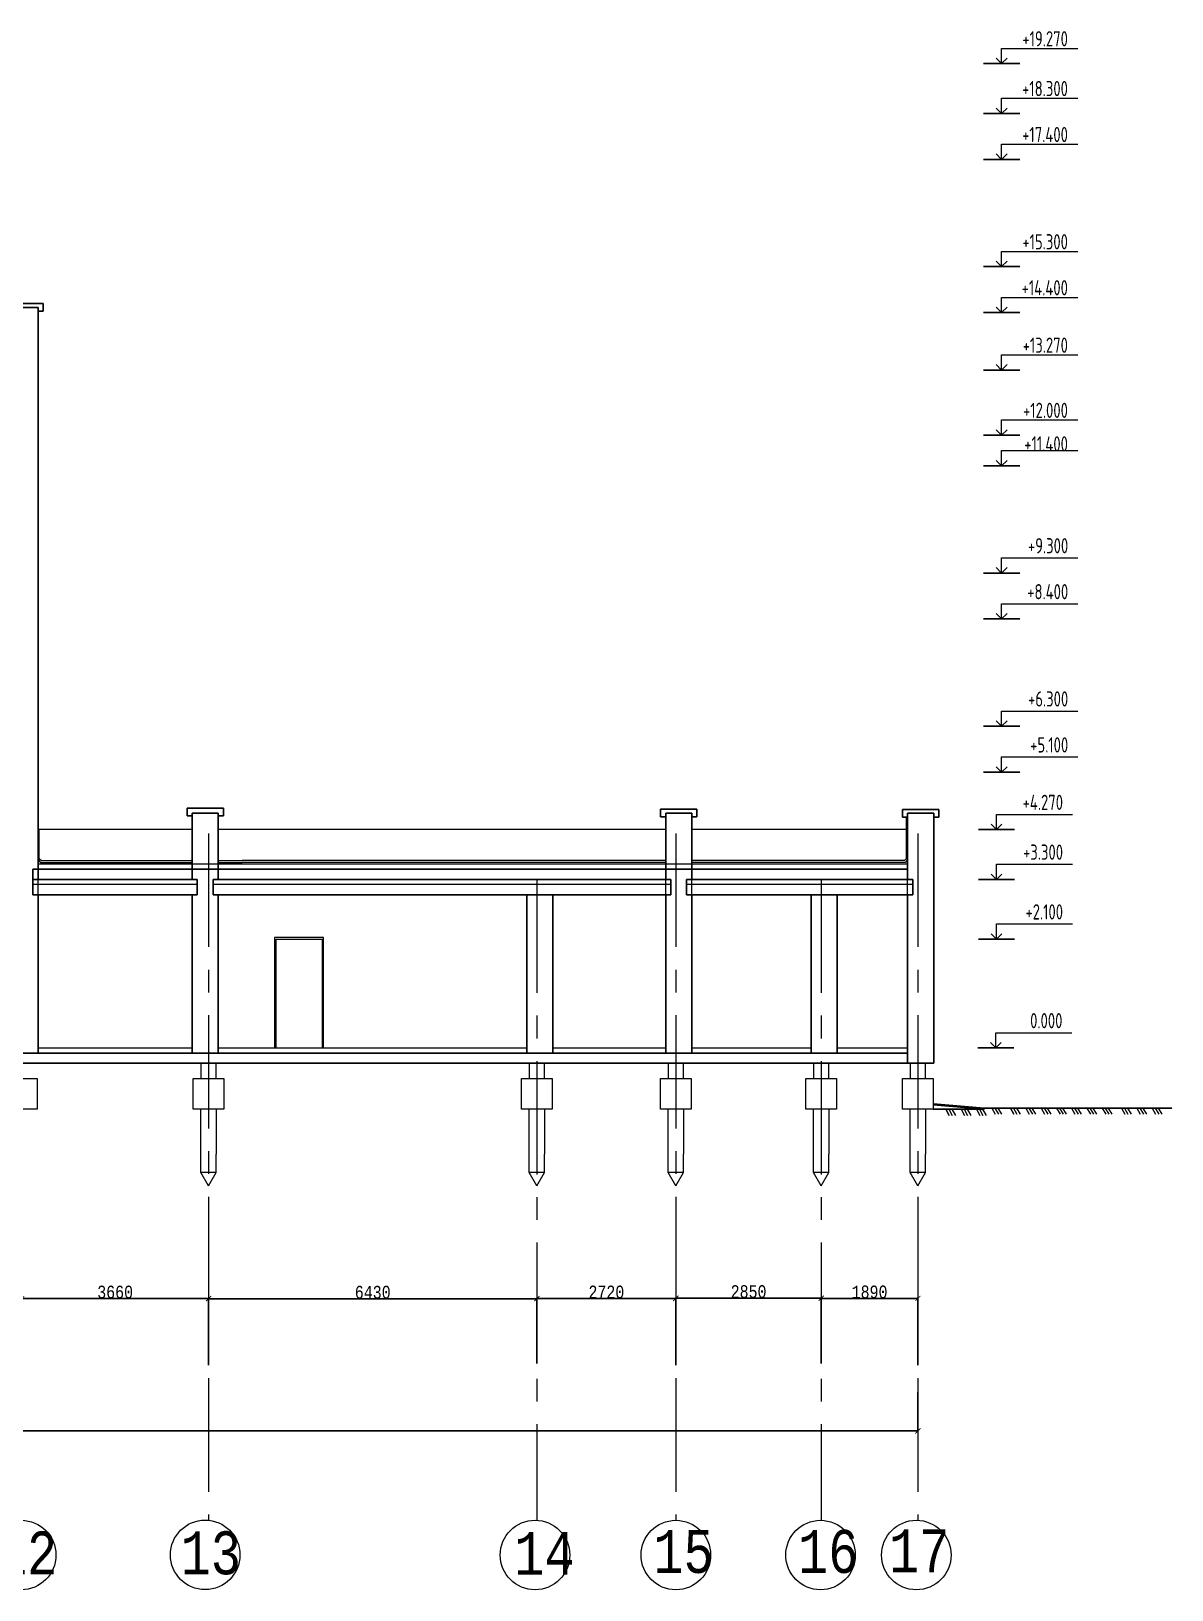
# Model space of a CAD drawing. Header units: millimetres. Extents: x -689206 to 4969298, y -1019800 to 703299.
# Drawn here: x 787414 to 809755, y -983929 to -953409 of the extents above; entities that cross this region are included whole.
import ezdxf

# ---------------------------------------------------------------- set-up
doc = ezdxf.new("R2010")
doc.units = ezdxf.units.MM
doc.linetypes.add('осеваяX2', pattern=[101.6, 63.5, -12.7, 12.7, -12.7])
doc.layers.add('РАЗМЕРЫ', color=7, linetype='Continuous', lineweight=9)
doc.layers.add('стены', color=7, linetype='Continuous', lineweight=20)
for name, color, linetype in [('разрез1-1', 7, 'Continuous'), ('разрез2-2', 7, 'Continuous'), ('сетка', 104, 'Continuous')]:
    doc.layers.add(name, color=color, linetype=linetype)
doc.styles.add('Аннотативный', font='isocteur.ttf', dxfattribs={"width": 0.7, "height": 250})
doc.dimstyles.new('Аннотативный', dxfattribs={"dimscale": 0, "dimtxt": 250, "dimasz": 100, "dimexe": 1.25, "dimexo": 0.625, "dimtad": 1, "dimdec": 0, "dimtxsty": 'Аннотативный', "dimblk": 'ARCHTICK', "dimcen": 2.5, "dimadec": 0, "dimazin": 0, "dimtfac": 1, "dimtdec": 0, "dimtmove": 0, "dimatfit": 3, "dimfxl": 1, "dimarcsym": 0})

# ---------------------------------------------------------------- blocks, each defined once
blk = doc.blocks.new('_ArchTick')
at = {"color": 0, "linetype": 'ByBlock', "const_width": 0.15}
blk.add_lwpolyline([(-0.5, -0.5), (0.5, 0.5)], dxfattribs=at)
blk = doc.blocks.new('*D4475')
at = {"layer": 'Defpoints', "color": 0, "lineweight": 5, "ltscale": 35, "transparency": 16777216}
for p in [(787229, -978226), (790889, -978226), (790889, -979533)]:
    blk.add_point(p, dxfattribs=at)
at = {"layer": 'РАЗМЕРЫ', "color": 0, "lineweight": -2, "ltscale": 35, "transparency": 16777216}
for p, q in [((787229, -978225), (787229, -978224)), ((787229, -978226), (790889, -978226)), ((790889, -979532), (790889, -978224))]:
    blk.add_line(p, q, dxfattribs=at)
at = {"layer": 'РАЗМЕРЫ', "color": 0, "lineweight": -2, "ltscale": 35, "transparency": 16777216, "xscale": 100, "yscale": 100, "zscale": 100, "rotation": 180}
blk.add_blockref('_ArchTick', (787229, -978226), dxfattribs=at)
at = {"layer": 'РАЗМЕРЫ', "color": 0, "lineweight": -2, "ltscale": 35, "transparency": 16777216, "xscale": 100, "yscale": 100, "zscale": 100}
blk.add_blockref('_ArchTick', (790889, -978226), dxfattribs=at)
at = {"layer": 'РАЗМЕРЫ', "color": 0, "lineweight": 5, "ltscale": 35, "transparency": 16777216, "insert": (789059, -978100), "char_height": 250, "attachment_point": 5, "style": 'Аннотативный'}
blk.add_mtext('3660', dxfattribs=at)
blk = doc.blocks.new('*D4476')
at = {"layer": 'Defpoints', "color": 0, "lineweight": 5, "ltscale": 35, "transparency": 16777216}
for p in [(790889, -978224), (797319, -978230), (797319, -979500)]:
    blk.add_point(p, dxfattribs=at)
at = {"layer": 'РАЗМЕРЫ', "color": 0, "lineweight": -2, "ltscale": 35, "transparency": 16777216}
for p, q in [((790889, -978225), (790889, -978231)), ((790889, -978230), (797319, -978230)), ((797319, -979499), (797319, -978229))]:
    blk.add_line(p, q, dxfattribs=at)
at = {"layer": 'РАЗМЕРЫ', "color": 0, "lineweight": -2, "ltscale": 35, "transparency": 16777216, "xscale": 100, "yscale": 100, "zscale": 100, "rotation": 180}
blk.add_blockref('_ArchTick', (790889, -978230), dxfattribs=at)
at = {"layer": 'РАЗМЕРЫ', "color": 0, "lineweight": -2, "ltscale": 35, "transparency": 16777216, "xscale": 100, "yscale": 100, "zscale": 100}
blk.add_blockref('_ArchTick', (797319, -978230), dxfattribs=at)
at = {"layer": 'РАЗМЕРЫ', "color": 0, "lineweight": 5, "ltscale": 35, "transparency": 16777216, "insert": (794104, -978104), "char_height": 250, "attachment_point": 5, "style": 'Аннотативный'}
blk.add_mtext('6430', dxfattribs=at)
blk = doc.blocks.new('*D4477')
at = {"layer": 'Defpoints', "color": 0, "lineweight": 5, "ltscale": 35, "transparency": 16777216}
for p in [(797319, -978224), (800041, -978224), (800041, -979532)]:
    blk.add_point(p, dxfattribs=at)
at = {"layer": 'РАЗМЕРЫ', "color": 0, "lineweight": -2, "ltscale": 35, "transparency": 16777216}
for p, q in [((797319, -978224), (800041, -978224)), ((797319, -978225), (797319, -978226)), ((800041, -979531), (800041, -978223))]:
    blk.add_line(p, q, dxfattribs=at)
at = {"layer": 'РАЗМЕРЫ', "color": 0, "lineweight": -2, "ltscale": 35, "transparency": 16777216, "xscale": 100, "yscale": 100, "zscale": 100, "rotation": 180}
blk.add_blockref('_ArchTick', (797319, -978224), dxfattribs=at)
at = {"layer": 'РАЗМЕРЫ', "color": 0, "lineweight": -2, "ltscale": 35, "transparency": 16777216, "xscale": 100, "yscale": 100, "zscale": 100}
blk.add_blockref('_ArchTick', (800041, -978224), dxfattribs=at)
at = {"layer": 'РАЗМЕРЫ', "color": 0, "lineweight": 5, "ltscale": 35, "transparency": 16777216, "insert": (798680, -978099), "char_height": 250, "attachment_point": 5, "style": 'Аннотативный'}
blk.add_mtext('2720', dxfattribs=at)
blk = doc.blocks.new('*D4478')
at = {"layer": 'Defpoints', "color": 0, "lineweight": 5, "ltscale": 35, "transparency": 16777216}
for p in [(800041, -978224), (802889, -978217), (802889, -979500)]:
    blk.add_point(p, dxfattribs=at)
at = {"layer": 'РАЗМЕРЫ', "color": 0, "lineweight": -2, "ltscale": 35, "transparency": 16777216}
for p, q in [((800041, -978224), (800041, -978216)), ((800041, -978217), (802889, -978217)), ((802889, -979499), (802889, -978216))]:
    blk.add_line(p, q, dxfattribs=at)
at = {"layer": 'РАЗМЕРЫ', "color": 0, "lineweight": -2, "ltscale": 35, "transparency": 16777216, "xscale": 100, "yscale": 100, "zscale": 100, "rotation": 180}
blk.add_blockref('_ArchTick', (800041, -978217), dxfattribs=at)
at = {"layer": 'РАЗМЕРЫ', "color": 0, "lineweight": -2, "ltscale": 35, "transparency": 16777216, "xscale": 100, "yscale": 100, "zscale": 100}
blk.add_blockref('_ArchTick', (802889, -978217), dxfattribs=at)
at = {"layer": 'РАЗМЕРЫ', "color": 0, "lineweight": 5, "ltscale": 35, "transparency": 16777216, "insert": (801465, -978091), "char_height": 250, "attachment_point": 5, "style": 'Аннотативный'}
blk.add_mtext('2850', dxfattribs=at)
blk = doc.blocks.new('*D4463')
at = {"layer": 'Defpoints', "color": 0, "lineweight": 5, "ltscale": 35, "transparency": 16777216}
for p in [(802889, -978223), (804781, -978223), (804781, -979530)]:
    blk.add_point(p, dxfattribs=at)
at = {"layer": 'РАЗМЕРЫ', "color": 0, "lineweight": -2, "ltscale": 35, "transparency": 16777216}
for p, q in [((802889, -978223), (802889, -978222)), ((802889, -978223), (804781, -978223)), ((804781, -979530), (804781, -978222))]:
    blk.add_line(p, q, dxfattribs=at)
at = {"layer": 'РАЗМЕРЫ', "color": 0, "lineweight": -2, "ltscale": 35, "transparency": 16777216, "xscale": 100, "yscale": 100, "zscale": 100, "rotation": 180}
blk.add_blockref('_ArchTick', (802889, -978223), dxfattribs=at)
at = {"layer": 'РАЗМЕРЫ', "color": 0, "lineweight": -2, "ltscale": 35, "transparency": 16777216, "xscale": 100, "yscale": 100, "zscale": 100}
blk.add_blockref('_ArchTick', (804781, -978223), dxfattribs=at)
at = {"layer": 'РАЗМЕРЫ', "color": 0, "lineweight": 5, "ltscale": 35, "transparency": 16777216, "insert": (803835, -978098), "char_height": 250, "attachment_point": 5, "style": 'Аннотативный'}
blk.add_mtext('1890', dxfattribs=at)
blk = doc.blocks.new('*D4464')
at = {"layer": 'Defpoints', "color": 0, "lineweight": 5, "ltscale": 35, "transparency": 16777216}
for p in [(752650, -980056), (804781, -980056), (804781, -980818)]:
    blk.add_point(p, dxfattribs=at)
at = {"layer": 'РАЗМЕРЫ', "color": 0, "lineweight": -2, "ltscale": 35, "transparency": 16777216}
for p, q in [((752650, -980057), (752650, -980819)), ((804781, -980057), (804781, -980819)), ((752650, -980818), (804781, -980818))]:
    blk.add_line(p, q, dxfattribs=at)
at = {"layer": 'РАЗМЕРЫ', "color": 0, "lineweight": -2, "ltscale": 35, "transparency": 16777216, "xscale": 100, "yscale": 100, "zscale": 100, "rotation": 180}
blk.add_blockref('_ArchTick', (752650, -980818), dxfattribs=at)
at = {"layer": 'РАЗМЕРЫ', "color": 0, "lineweight": -2, "ltscale": 35, "transparency": 16777216, "xscale": 100, "yscale": 100, "zscale": 100}
blk.add_blockref('_ArchTick', (804781, -980818), dxfattribs=at)
at = {"layer": 'РАЗМЕРЫ', "color": 0, "lineweight": 5, "ltscale": 35, "transparency": 16777216, "insert": (778715, -980692), "char_height": 250, "attachment_point": 5, "style": 'Аннотативный'}
blk.add_mtext('52131', dxfattribs=at)

msp = doc.modelspace()

# ---------------------------------------------------------------- linework, layer by layer
at = {"layer": 'РАЗМЕРЫ', "linetype": 'ByBlock', "lineweight": 30, "ltscale": 35}
for p, q in [((786939.2, -958744), (787549.2, -958744)), ((787549.2, -958744), (787649.2, -958744)), ((787649.2, -958894), (787549.2, -958894)), ((787649.2, -958744), (787649.2, -958894)), ((790468.5, -968700.5), (790468.5, -968625.5)), ((790468.5, -968625.5), (791078.5, -968625.5)), ((790468.5, -968775.5), (790468.5, -968700.5)), ((791078.5, -968625.5), (791178.5, -968625.5)), ((791178.5, -968625.5), (791178.5, -968775.5)), ((799741.4, -968719), (799741.4, -968644)), ((799741.4, -968644), (800351.4, -968644)), ((799741.4, -968794), (799741.4, -968719)), ((800351.4, -968644), (800451.4, -968644)), ((800451.4, -968644), (800451.4, -968794)), ((804480.3, -968722.2), (804480.3, -968647.2)), ((804480.3, -968647.2), (805090.3, -968647.2)), ((805090.3, -968647.2), (805190.3, -968647.2)), ((805190.3, -968647.2), (805190.3, -968797.2)), ((790568.5, -968775.5), (790468.5, -968775.5)), ((791178.5, -968775.5), (791078.5, -968775.5)), ((799841.4, -968794), (799741.4, -968794)), ((800451.4, -968794), (800351.4, -968794)), ((804480.3, -968797.2), (804480.3, -968722.2)), ((804580.3, -968797.2), (804480.3, -968797.2)), ((805190.3, -968797.2), (805090.3, -968797.2))]:
    msp.add_line(p, q, dxfattribs=at)
at = {"layer": 'РАЗМЕРЫ', "lineweight": 30, "ltscale": 35}
for p, q in [((787039.2, -958819), (787549.2, -958819)), ((787039.2, -958819), (787549.2, -958819)), ((787549.2, -958819), (787549.2, -959819)), ((787549.2, -959819), (787549.2, -961019)), ((787549.2, -961019), (787549.2, -970019)), ((790568.6, -969719), (790568.6, -968719)), ((790568.6, -968719), (791078.5, -968719)), ((791078.5, -968719), (791078.5, -969119)), ((799841.4, -969619), (799841.4, -968719)), ((800351.4, -968719), (799841.4, -968719)), ((799841.4, -968719), (799841.4, -969153.3)), ((800351.4, -969719), (800351.4, -968719)), ((804580.3, -969719), (804580.3, -968719)), ((804580.3, -968719), (805090.3, -968719)), ((805090.3, -968719), (805090.3, -969119)), ((790568.6, -969119), (790568.6, -970019)), ((791078.5, -970019), (791078.5, -969119)), ((799841.4, -970019), (799841.4, -969119)), ((800351.4, -969119), (800351.4, -970019)), ((804580.3, -970019), (804580.3, -969119)), ((804580.3, -969194), (804580.3, -970019)), ((805090.3, -969119), (805090.3, -973619)), ((804580.3, -969719), (804580.3, -969619)), ((787449.2, -970019), (787449.2, -969819)), ((787449.2, -969819), (804580.3, -969819)), ((804580.3, -969819), (804580.3, -969719)), ((787449.2, -970319), (787449.2, -970019)), ((787449.2, -970019), (787549.2, -970019)), ((787549.2, -970019), (790668.6, -970019)), ((790668.6, -970319), (790668.6, -970019)), ((790978.5, -970019), (799841.4, -970019)), ((790978.5, -970319), (790978.5, -970019)), ((799941.4, -970019), (799841.4, -970019)), ((799941.4, -970319), (799941.4, -970019)), ((800251.4, -970019), (804580.3, -970019)), ((800251.4, -970319), (800251.4, -970019)), ((804680.3, -970019), (804580.3, -970019)), ((804680.3, -970319), (804680.3, -970019)), ((787549.2, -970319), (787449.2, -970319)), ((787549.2, -970319), (787549.2, -973319)), ((787549.2, -970319), (790668.6, -970319)), ((790568.6, -970319), (790568.6, -973319)), ((790568.6, -970319), (790668.6, -970319)), ((790978.5, -970319), (799841.4, -970319)), ((791078.5, -970319), (790978.5, -970319)), ((791078.5, -970319), (791078.5, -973319)), ((797119, -970319), (797119, -973419)), ((797629, -970319), (797629, -973419)), ((799841.4, -970319), (799841.4, -973319)), ((799841.4, -970319), (799941.4, -970319)), ((800251.4, -970319), (800351.4, -970319)), ((800351.4, -970319), (800251.4, -970319)), ((800351.4, -970319), (800351.4, -973319)), ((800351.4, -970319), (804481.3, -970319)), ((802689.1, -970319), (802689.1, -973419)), ((803199.1, -970319), (803199.1, -973419)), ((804481.3, -970319), (804580.3, -970319)), ((804580.3, -970319), (804580.3, -973519)), ((804580.3, -970319), (804680.3, -970319)), ((752849.8, -973419), (804580.3, -973419)), ((787549.2, -973319), (787549.2, -973419)), ((790568.6, -973319), (790568.6, -973419)), ((791078.5, -973319), (791078.5, -973419)), ((799841.4, -973419), (799841.4, -973319)), ((800351.4, -973419), (800351.4, -973319)), ((804580.3, -973519), (804580.3, -973619)), ((800351.4, -973619), (752339.8, -973619)), ((804580.3, -973619), (800351.4, -973619)), ((805090.3, -973619), (804580.3, -973619))]:
    msp.add_line(p, q, dxfattribs=at)
at = {"layer": 'РАЗМЕРЫ', "linetype": 'осеваяX2', "lineweight": 5, "ltscale": 35}
for p, q in [((790889.1, -969119), (790889.1, -982567.7)), ((800041.4, -969119), (800041.4, -982567.7)), ((804780.6, -969119), (804780.6, -982567.7)), ((797319, -970019), (797319, -982567.7))]:
    msp.add_line(p, q, dxfattribs=at)
at = {"layer": 'РАЗМЕРЫ', "lineweight": 9, "ltscale": 35}
msp.add_line((804580.3, -969719), (787549.2, -969719), dxfattribs=at)
at = {"layer": 'РАЗМЕРЫ', "lineweight": 15, "ltscale": 35}
for p, q in [((790668.6, -970119), (787449.2, -970119)), ((787549.2, -970319), (787549.2, -970019)), ((799941.4, -970119), (790978.5, -970119)), ((804680.3, -970119), (800251.4, -970119)), ((800351.4, -970319), (800351.4, -970019)), ((804580.3, -970319), (804580.3, -970019)), ((792210.4, -971159), (792180.4, -971159)), ((792180.4, -971159), (792180.4, -973319)), ((793140.4, -971159), (792210.4, -971159)), ((793140.4, -971189), (793140.4, -971159)), ((792210.4, -973319), (792210.4, -971189)), ((792210.4, -971189), (793110.4, -971189)), ((793110.4, -971189), (793110.4, -973319)), ((793140.4, -973319), (793140.4, -971189)), ((787549.2, -973319), (790568.6, -973319)), ((791078.5, -973319), (797119, -973319)), ((793110.4, -973319), (793140.4, -973319)), ((797629, -973319), (799841.4, -973319)), ((800351.4, -973319), (802689.1, -973319)), ((803199.1, -973319), (803580.3, -973319)), ((803580.3, -973319), (804580.3, -973319))]:
    msp.add_line(p, q, dxfattribs=at)
at = {"layer": 'РАЗМЕРЫ', "lineweight": 13, "ltscale": 35}
msp.add_line((799841.4, -970319), (799841.4, -970019), dxfattribs=at)
at = {"layer": 'РАЗМЕРЫ', "lineweight": 18, "ltscale": 35}
for p, q in [((790739.1, -973619), (790739.1, -973919)), ((791039.1, -973919), (791039.1, -973619)), ((797169, -973619), (797169, -973919)), ((797469, -973919), (797469, -973619)), ((799891.4, -973619), (799891.4, -973919)), ((800191.4, -973919), (800191.4, -973619)), ((802739.1, -973619), (802739.1, -973919)), ((803039.1, -973919), (803039.1, -973619)), ((804630.6, -973619), (804630.6, -973919)), ((804930.6, -973919), (804930.6, -973619)), ((787229.2, -973919), (787529.2, -973919)), ((787529.2, -973919), (787529.2, -974519)), ((790589.1, -974519), (790589.1, -973919)), ((790589.1, -973919), (790739.1, -973919)), ((790739.1, -973919), (790889.1, -973919)), ((790889.1, -973919), (791189.1, -973919)), ((791189.1, -973919), (791189.1, -974519)), ((797019, -974519), (797019, -973919)), ((797019, -973919), (797169, -973919)), ((797169, -973919), (797319, -973919)), ((797319, -973919), (797619, -973919)), ((797619, -973919), (797619, -974519)), ((799741.4, -974519), (799741.4, -973919)), ((799741.4, -973919), (799891.4, -973919)), ((799891.4, -973919), (800041.4, -973919)), ((800041.4, -973919), (800341.4, -973919)), ((800341.4, -973919), (800341.4, -974519)), ((802589.1, -974519), (802589.1, -973919)), ((802589.1, -973919), (802739.1, -973919)), ((802739.1, -973919), (802889.1, -973919)), ((802889.1, -973919), (803189.1, -973919)), ((803189.1, -973919), (803189.1, -974519)), ((804480.6, -974519), (804480.6, -973919)), ((804480.6, -973919), (804630.6, -973919)), ((804630.6, -973919), (804780.6, -973919)), ((804780.6, -973919), (805080.6, -973919)), ((805080.6, -973919), (805080.6, -974519)), ((787529.2, -974519), (786929.2, -974519)), ((791189.1, -974519), (790589.1, -974519)), ((790739.1, -975385.8), (790739.1, -974519)), ((791039.1, -974519), (791039.1, -975397.8)), ((797619, -974519), (797019, -974519)), ((797169, -975385.8), (797169, -974519)), ((797469, -974519), (797469, -975397.8)), ((800341.4, -974519), (799741.4, -974519)), ((799891.4, -975385.8), (799891.4, -974519)), ((800191.4, -974519), (800191.4, -975397.8)), ((803189.1, -974519), (802589.1, -974519)), ((802739.1, -975385.8), (802739.1, -974519)), ((803039.1, -974519), (803039.1, -975397.8)), ((805080.6, -974519), (804480.6, -974519)), ((804630.6, -975385.8), (804630.6, -974519)), ((804930.6, -974519), (804930.6, -975397.8)), ((790739.1, -975759.2), (790739.1, -975385.8)), ((791039.1, -975759.2), (791039.1, -975397.8)), ((797169, -975759.2), (797169, -975385.8)), ((797469, -975759.2), (797469, -975397.8)), ((799891.4, -975759.2), (799891.4, -975385.8)), ((800191.4, -975759.2), (800191.4, -975397.8)), ((802739.1, -975759.2), (802739.1, -975385.8)), ((803039.1, -975759.2), (803039.1, -975397.8)), ((804630.6, -975759.2), (804630.6, -975385.8)), ((804930.6, -975759.2), (804930.6, -975397.8)), ((790889.1, -976019), (790739.1, -975759.2)), ((791039.1, -975759.2), (790739.1, -975759.2)), ((790889.1, -976019), (791039.1, -975759.2)), ((797319, -976019), (797169, -975759.2)), ((797469, -975759.2), (797169, -975759.2)), ((797319, -976019), (797469, -975759.2)), ((800041.4, -976019), (799891.4, -975759.2)), ((800191.4, -975759.2), (799891.4, -975759.2)), ((800041.4, -976019), (800191.4, -975759.2)), ((802889.1, -976019), (802739.1, -975759.2)), ((803039.1, -975759.2), (802739.1, -975759.2)), ((802889.1, -976019), (803039.1, -975759.2)), ((804780.6, -976019), (804630.6, -975759.2)), ((804930.6, -975759.2), (804630.6, -975759.2)), ((804780.6, -976019), (804930.6, -975759.2))]:
    msp.add_line(p, q, dxfattribs=at)
at = {"layer": 'разрез1-1', "lineweight": 5}
for p, q in [((806421.9, -954044), (806421.9, -953746.2)), ((806421.9, -953746.2), (807911, -953746.2)), ((806421.9, -955019), (806421.9, -954721.2)), ((806421.9, -954721.2), (807911, -954721.2)), ((806421.9, -955919), (806421.9, -955621.2)), ((806421.9, -955621.2), (807911, -955621.2)), ((806421.9, -958019), (806421.9, -957721.2)), ((806421.9, -957721.2), (807911, -957721.2)), ((806421.9, -958919), (806421.9, -958621.2)), ((806421.9, -958621.2), (807911, -958621.2)), ((806421.9, -960044), (806421.9, -959746.2)), ((806421.9, -959746.2), (807911, -959746.2)), ((806421.9, -961319), (806421.9, -961021.2)), ((806421.9, -961021.2), (807911, -961021.2)), ((806421.9, -961919), (806421.9, -961621.2)), ((806421.9, -961621.2), (807911, -961621.2)), ((806421.9, -964019), (806421.9, -963721.2)), ((806421.9, -963721.2), (807911, -963721.2)), ((806421.9, -964919), (806421.9, -964621.2)), ((806421.9, -964621.2), (807911, -964621.2)), ((806421.9, -967019), (806421.9, -966721.2)), ((806421.9, -966721.2), (807911, -966721.2)), ((806421.9, -967919), (806421.9, -967621.2)), ((806421.9, -967621.2), (807911, -967621.2)), ((806320, -969044), (806320, -968746.2)), ((806320, -968746.2), (807809.1, -968746.2)), ((806320, -970019), (806320, -969721.2)), ((806320, -969721.2), (807809.1, -969721.2)), ((806320, -971189), (806320, -970891.2)), ((806320, -970891.2), (807809.1, -970891.2)), ((806308.4, -973319), (806308.4, -973021.2)), ((806308.4, -973021.2), (807797.5, -973021.2))]:
    msp.add_line(p, q, dxfattribs=at)
at = {"layer": 'разрез1-1', "lineweight": 30}
for p, q in [((806776.4, -954044), (806067.3, -954044)), ((806421.9, -954044), (806316.6, -953938.7)), ((806421.9, -954044), (806527.2, -953938.7)), ((806421.9, -955019), (806316.6, -954913.7)), ((806421.9, -955019), (806527.2, -954913.7)), ((806776.4, -955019), (806067.3, -955019)), ((806421.9, -955919), (806316.6, -955813.7)), ((806421.9, -955919), (806527.2, -955813.7)), ((806776.4, -955919), (806067.3, -955919)), ((806776.4, -958019), (806067.3, -958019)), ((806421.9, -958019), (806316.6, -957913.7)), ((806421.9, -958019), (806527.2, -957913.7)), ((806776.4, -958919), (806067.3, -958919)), ((806421.9, -958919), (806316.6, -958813.7)), ((806421.9, -958919), (806527.2, -958813.7)), ((806776.4, -960044), (806067.3, -960044)), ((806421.9, -960044), (806316.6, -959938.7)), ((806421.9, -960044), (806527.2, -959938.7)), ((806776.4, -961319), (806067.3, -961319)), ((806421.9, -961319), (806316.6, -961213.7)), ((806421.9, -961319), (806527.2, -961213.7)), ((806776.4, -961919), (806067.3, -961919)), ((806421.9, -961919), (806316.6, -961813.7)), ((806421.9, -961919), (806527.2, -961813.7)), ((806776.4, -964019), (806067.3, -964019)), ((806421.9, -964019), (806316.6, -963913.7)), ((806421.9, -964019), (806527.2, -963913.7)), ((806776.4, -964919), (806067.3, -964919)), ((806421.9, -964919), (806316.6, -964813.7)), ((806421.9, -964919), (806527.2, -964813.7)), ((806776.4, -967019), (806067.3, -967019)), ((806421.9, -967019), (806316.6, -966913.7)), ((806421.9, -967019), (806527.2, -966913.7)), ((806776.4, -967919), (806067.3, -967919)), ((806421.9, -967919), (806316.6, -967813.7)), ((806421.9, -967919), (806527.2, -967813.7)), ((806320, -969044), (806214.7, -968938.7)), ((806320, -969044), (806425.3, -968938.7)), ((806674.5, -969044), (805965.4, -969044)), ((806320, -970019), (806214.7, -969913.7)), ((806320, -970019), (806425.3, -969913.7)), ((806674.5, -970019), (805965.4, -970019)), ((806320, -971189), (806214.7, -971083.7)), ((806320, -971189), (806425.3, -971083.7)), ((806674.5, -971189), (805965.4, -971189)), ((806308.4, -973319), (806203.1, -973213.7)), ((806308.4, -973319), (806413.7, -973213.7)), ((806662.9, -973319), (805953.8, -973319))]:
    msp.add_line(p, q, dxfattribs=at)
at = {"layer": 'разрез1-1', "lineweight": 15}
for p, q in [((804555.5, -969611.5), (804555.5, -968797.2)), ((787549.2, -969036.2), (790568.6, -969036.2)), ((787574, -969611.5), (787574, -969036.2)), ((791078.5, -969036.2), (791549.2, -969036.2)), ((791549.2, -969036.2), (799841.4, -969036.2)), ((800351.4, -969036.2), (804555.5, -969036.2))]:
    msp.add_line(p, q, dxfattribs=at)
for points in [[(787574, -969611.5), (787613.7, -969651.2), (790568.6, -969651.2)], [(804555.5, -969611.5), (804515.8, -969651.2), (800351.4, -969651.2)], [(787549.2, -969636.2), (787599.2, -969686.2), (790568.6, -969686.2)], [(791078.5, -969651.2), (791549.2, -969651.2)], [(791078.5, -969686.2), (791549.2, -969686.2)], [(799841.4, -969651.2), (791549.2, -969651.2)], [(799841.4, -969686.2), (791549.2, -969686.2)], [(804580.3, -969636.2), (804530.3, -969686.2), (800351.4, -969686.2)]]:
    msp.add_lwpolyline(points, dxfattribs=at)
at = {"layer": 'разрез2-2'}
for p, q in [((806080.6, -974499), (805080.6, -974410.8)), ((805080.6, -974430.8), (806080.6, -974519)), ((806080.6, -974499), (809754.7, -974499)), ((806080.6, -974499), (806080.6, -974519)), ((806080.6, -974499), (806380.6, -974499)), ((806080.6, -974519), (805080.6, -974519))]:
    msp.add_line(p, q, dxfattribs=at)
at = {"layer": 'разрез2-2', "lineweight": 15}
for points in [[(806227.6, -974499), (806297.2, -974618.3)], [(806288.5, -974499), (806356.8, -974618.3)], [(806348.1, -974499), (806417.7, -974618.3)], [(806653.6, -974499), (806721.9, -974618.3)], [(806713.2, -974499), (806782.8, -974618.3)], [(806893.5, -974499), (806963.1, -974618.3)], [(806954.4, -974499), (807022.7, -974618.3)], [(807014, -974499), (807083.6, -974618.3)], [(807194.3, -974499), (807263.9, -974618.3)], [(807255.2, -974499), (807323.5, -974618.3)], [(807314.8, -974499), (807384.4, -974618.3)], [(807495.1, -974499), (807564.7, -974618.3)], [(807556, -974499), (807624.3, -974618.3)], [(807615.6, -974499), (807685.2, -974618.3)], [(807788.5, -974499), (807858.1, -974618.3)], [(807849.4, -974499), (807917.7, -974618.3)], [(807909, -974499), (807978.7, -974618.3)], [(808089.3, -974499), (808158.9, -974618.3)], [(808150.2, -974499), (808218.6, -974618.3)], [(808209.9, -974499), (808279.5, -974618.3)], [(808390.1, -974499), (808459.7, -974618.3)], [(808451, -974499), (808519.4, -974618.3)], [(808510.7, -974499), (808580.3, -974618.3)], [(808766.6, -974499), (808836.2, -974618.3)], [(808827.5, -974499), (808895.9, -974618.3)], [(808887.2, -974499), (808956.8, -974618.3)], [(809067.4, -974499), (809137, -974618.3)], [(809128.3, -974499), (809196.7, -974618.3)], [(809188, -974499), (809257.6, -974618.3)], [(809368.2, -974499), (809437.8, -974618.3)], [(809429.1, -974499), (809497.5, -974618.3)], [(809488.8, -974499), (809558.4, -974618.3)], [(805386, -974519), (805454.4, -974638.3)], [(805445.7, -974519), (805515.3, -974638.3)], [(805625.9, -974519), (805695.6, -974638.3)], [(805686.8, -974519), (805755.2, -974638.3)], [(805746.5, -974519), (805816.1, -974638.3)], [(805926.7, -974519), (805996.4, -974638.3)], [(805987.7, -974519), (806056, -974638.3)], [(806047.3, -974519), (806116.9, -974638.3)]]:
    msp.add_lwpolyline(points, dxfattribs=at)
for points in [[(806662.3, -974618.3), (806593.9, -974499)], [(805394.7, -974638.3), (805326.4, -974519)]]:
    msp.add_lwpolyline(points, close=True, dxfattribs=at)
at = {"layer": 'сетка', "color": 0, "lineweight": 5}
for centre in [(787219.5, -983248.3), (790822.3, -983245.1), (797282.5, -983247.4), (800040.7, -983248.4), (802874.4, -983248.3), (804750.6, -983247.8)]:
    msp.add_circle(centre, 680.7, dxfattribs=at)
at = {"layer": 'стены', "linetype": 'осеваяX2', "lineweight": 5, "ltscale": 35}
msp.add_line((802889.1, -970019), (802889.1, -982567.7), dxfattribs=at)

# ---------------------------------------------------------------- texts
at = {"layer": 'РАЗМЕРЫ', "lineweight": 5, "ltscale": 35, "char_height": 841.28, "width": 7009.377, "attachment_point": 1, "style": 'Аннотативный'}
for s, insert in [('15', (799601.1, -982756.4)), ('16', (802434.8, -982756.3)), ('17', (804217.7, -982747.3)), ('12', (786742.3, -982787.3)), ('13', (790342.1, -982784.1)), ('14', (796874.8, -982793.9))]:
    msp.add_mtext(s, dxfattribs=dict(at, insert=insert))
at = {"layer": 'разрез1-1', "lineweight": 30, "char_height": 297.819, "width": 1508.774, "attachment_point": 3, "style": 'Аннотативный'}
for s, insert in [('{\\fISOCPEUR|b0|i0|c204|p34;+19.270\\fISOCPEUR|b0|i0|c0|p34; }', (807719.5, -953408.7)), ('{\\fISOCPEUR|b0|i0|c204|p34;+18.300\\fISOCPEUR|b0|i0|c0|p34; }', (807719.5, -954383.7)), ('{\\fISOCPEUR|b0|i0|c204|p34;+17.400\\fISOCPEUR|b0|i0|c0|p34; }', (807719.5, -955283.7)), ('{\\fISOCPEUR|b0|i0|c204|p34;+15.300\\fISOCPEUR|b0|i0|c0|p34; }', (807719.5, -957383.7)), ('{\\fISOCPEUR|b0|i0|c204|p34;+14.400\\fISOCPEUR|b0|i0|c0|p34; }', (807719.5, -958283.7)), ('{\\fISOCPEUR|b0|i0|c204|p34;+13.270\\fISOCPEUR|b0|i0|c0|p34; }', (807719.5, -959408.7)), ('{\\fISOCPEUR|b0|i0|c204|p34;+12.000\\fISOCPEUR|b0|i0|c0|p34; }', (807719.5, -960683.7)), ('{\\fISOCPEUR|b0|i0|c204|p34;+11.400\\fISOCPEUR|b0|i0|c0|p34; }', (807719.5, -961341.1)), ('{\\fISOCPEUR|b0|i0|c204|p34;+9.300\\fISOCPEUR|b0|i0|c0|p34; }', (807725.6, -963335.5)), ('{\\fISOCPEUR|b0|i0|c204|p34;+8.400\\fISOCPEUR|b0|i0|c0|p34; }', (807725.6, -964235.5)), ('{\\fISOCPEUR|b0|i0|c204|p34;+6.300\\fISOCPEUR|b0|i0|c0|p34; }', (807725.6, -966335.5)), ('{\\fISOCPEUR|b0|i0|c204|p34;+5.100\\fISOCPEUR|b0|i0|c0|p34; }', (807725.6, -967235.5)), ('{\\fISOCPEUR|b0|i0|c204|p34;+4.270\\fISOCPEUR|b0|i0|c0|p34; }', (807623.7, -968360.5)), ('{\\fISOCPEUR|b0|i0|c204|p34;+3.300\\fISOCPEUR|b0|i0|c0|p34; }', (807623.7, -969335.5)), ('{\\fISOCPEUR|b0|i0|c204|p34;+2.100\\fISOCPEUR|b0|i0|c0|p34; }', (807623.7, -970505.5)), ('{\\fISOCPEUR|b0|i0|c204|p34;0.000\\fISOCPEUR|b0|i0|c0|p34; }', (807612.1, -972635.5))]:
    msp.add_mtext(s, dxfattribs=dict(at, insert=insert))

# ---------------------------------------------------------------- dimensions: what is measured, and where the dimension line sits
at = {"layer": 'РАЗМЕРЫ', "lineweight": 5, "ltscale": 35}
dim = msp.add_linear_dim(base=(790889.1, -978225.7), p1=(787229.2, -978225.7), p2=(790889.1, -979533.1), dimstyle='Аннотативный', dxfattribs=at)
dim.commit()
dim.dimension.update_dxf_attribs({"geometry": '*D4475', "text_midpoint": (789059.2, -978100)})
for base, p1, p2, picture, middle in [((797319, -978230), (790889.1, -978224.4), (797319, -979500.1), '*D4476', (794104, -978230)), ((804780.6, -980817.7), (752649.8, -980056.4), (804780.6, -980056.4), '*D4464', (778715.2, -980817.7))]:
    dim = msp.add_linear_dim(base=base, p1=p1, p2=p2, dimstyle='Аннотативный', dxfattribs=at)
    dim.commit()
    dim.dimension.update_dxf_attribs({"geometry": picture, "text_midpoint": middle, "dimtype": 160})
for base, p1, p2, text, picture, middle in [((800041.4, -978224.4), (797319, -978224.4), (800041.4, -979531.7), '2720', '*D4477', (798680.2, -978098.8)), ((804780.6, -978223.2), (802889.1, -978223.2), (804780.6, -979530.2), '1890', '*D4463', (803834.9, -978097.5))]:
    dim = msp.add_linear_dim(base=base, p1=p1, p2=p2, text=text, dimstyle='Аннотативный', dxfattribs=at)
    dim.commit()
    dim.dimension.update_dxf_attribs({"geometry": picture, "text_midpoint": middle})
dim = msp.add_linear_dim(base=(802889.1, -978216.8), p1=(800041.4, -978224.4), p2=(802889.1, -979500.1), text='2850', dimstyle='Аннотативный', dxfattribs=at)
dim.commit()
dim.dimension.update_dxf_attribs({"geometry": '*D4478', "text_midpoint": (801465.3, -978216.8), "dimtype": 160})

doc.saveas('drawing.dxf')
